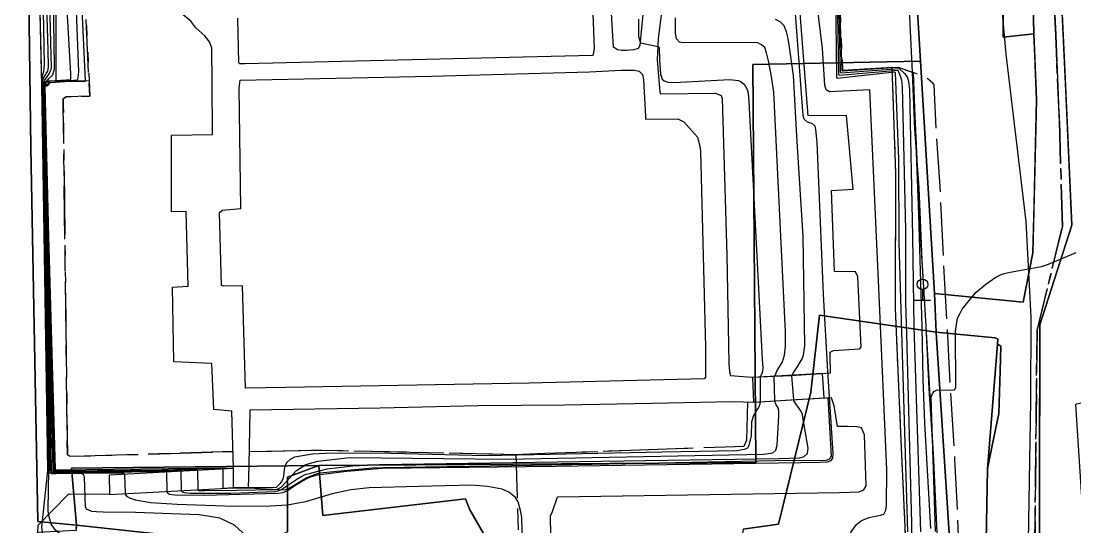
# Model space of a CAD drawing. Header units: feet. Extents: x 197796 to 199821, y 552499 to 555392.
# Drawn here: x 198957.3 to 199056.6, y 553155 to 553202.7 of the extents above; entities that cross this region are included whole.
import ezdxf

# ---------------------------------------------------------------- set-up
doc = ezdxf.new("R2010")
doc.units = ezdxf.units.FT
doc.header["$MEASUREMENT"] = 0
for name, pattern in [('ANYANG', [9, 5, -1, 2, -1]), ('ANYANG1', [11.5, 6, -1, 1, -1.5, 1, -1]), ('ANYANG2', [6, 5, -1]), ('JEON', [12, 4, -0.5, 1, -0.5, 4, -0.5, 1, -0.5])]:
    doc.linetypes.add(name, pattern=pattern)
for name, color, linetype in [('AAC003', 3, 'ANYANG'), ('AAC006', 7, 'ANYANG1'), ('AD002', 7, 'CONTINUOUS'), ('AD0022', 1, 'CONTINUOUS'), ('ADA085', 1, 'CONTINUOUS'), ('AE001', 1, 'ANYANG2'), ('AE150', 7, 'CONTINUOUS'), ('AEE001', 7, 'CONTINUOUS'), ('AZ080', 1, 'CONTINUOUS'), ('AZ0801', 7, 'CONTINUOUS'), ('CAA001', 7, 'CONTINUOUS'), ('CAA002', 30, 'CONTINUOUS'), ('EA0018', 7, 'JEON'), ('EA0118', 7, 'JEON'), ('wipco_image', 2, 'CONTINUOUS'), ('wipco_지적', 20, 'CONTINUOUS')]:
    doc.layers.add(name, color=color, linetype=linetype)
picture_1 = doc.add_image_def('image1.jpg', size_in_pixel=(8269, 5907))

# ---------------------------------------------------------------- blocks, each defined once
blk = doc.blocks.new('AEE001')
at = {"layer": 'AEE001', "color": 7}
for points in [[(0, 1), (0, 0)], [(-0.75, 0), (0.75, 0)]]:
    blk.add_lwpolyline(points, dxfattribs=at)
blk.add_circle((0, 1.5), 0.5, dxfattribs=at)

msp = doc.modelspace()

# ---------------------------------------------------------------- linework, layer by layer
at = {"layer": 'AAC003', "color": 255, "flags": 128}
for points in [[(198977.27, 553162.13), (198962.4, 553161.68), (198961.88, 553161.69), (198961.66, 553161.82), (198961.27, 553194.71), (198961.27, 553195.4), (198961.53, 553195.59), (198963.76, 553195.65), (198962.99, 553212.4), (198950.86, 553213.11), (198950.62, 553244.53)], [(199025.74, 553166.79), (199025.66, 553163.2), (199025.4, 553162.62), (199003.87, 553161.84), (198985.11, 553162.25), (198978.77, 553162.1)], [(199012.41, 553138.69), (199012.3, 553147.4), (199004.42, 553147.36), (199003.95, 553161.85)]]:
    msp.add_lwpolyline(points, dxfattribs=at)
at = {"layer": 'AAC006', "color": 255, "flags": 128}
for points in [[(198932.7, 553295.59), (198949.57, 553295.96), (198950.48, 553251.36), (198950.62, 553244.53), (198950.86, 553213.11), (198962.99, 553212.4), (198963.76, 553195.65), (198961.53, 553195.59), (198961.27, 553195.4), (198961.27, 553194.71), (198961.66, 553161.82), (198961.88, 553161.69), (198977.27, 553162.13)], [(199040.04, 553205.16), (199034.41, 553204.96), (199034.7, 553198.06), (199039.94, 553198.38), (199041.29, 553197.89)], [(199040.88, 553148.89), (199040.21, 553163.89), (199039.68, 553175.61), (199039.73, 553188.15), (199039.39, 553198.35)], [(199025.74, 553166.79), (199025.66, 553163.2), (199025.4, 553162.62), (199003.87, 553161.84), (198985.11, 553162.25), (198978.77, 553162.1)]]:
    msp.add_lwpolyline(points, dxfattribs=at)
at = {"layer": 'AD002', "color": 255}
msp.add_lwpolyline([(199056.35, 553020.67), (199056.81, 553051.4), (199057.52, 553065.22), (199058.11, 553074.11), (199058.36, 553081.72), (199057.57, 553091.43), (199056.23, 553104.14), (199053.89, 553117.28), (199053, 553126.37), (199051.98, 553138.63), (199052.44, 553166.89), (199052.48, 553174.81), (199052.01, 553183.84), (199050.11, 553199.61), (199049.16, 553210.54)], dxfattribs=at)
at = {"layer": 'AD0022', "color": 255}
msp.add_lwpolyline([(199043.65, 553153.8), (199043.3, 553161.32), (199042.88, 553168.08), (199042.57, 553173.97), (199042.22, 553180.19), (199041.91, 553187.01), (199041.53, 553192.52), (199041.29, 553197.89), (199040.9, 553206.4), (199040.3, 553216.05), (199039.98, 553222.03), (199039.67, 553227.07), (199039.39, 553232.09)], dxfattribs=at)
at = {"layer": 'ADA085', "color": 255, "flags": 128}
for points in [[(199010.62, 553218.42), (199011.29, 553200.1), (199011.18, 553199.48), (198978.39, 553198.69), (198978.13, 553198.69), (198977.92, 553198.69), (198977.82, 553198.77), (198977.72, 553202.98)], [(199042.47, 553138.68), (199042.22, 553143.76), (199041.93, 553148.65), (199041.01, 553148.86), (199039.79, 553149.07), (199035.59, 553149.19), (199035.37, 553153.84), (199035.51, 553154.58), (199036.02, 553155.26), (199036.48, 553155.65), (199037.2, 553155.93), (199037.8, 553156.03), (199038.29, 553156.13), (199038.58, 553156.24), (199038.78, 553156.61), (199038.85, 553157.04), (199038.89, 553160.41), (199038.16, 553176.85), (199037.26, 553196.24), (199033.49, 553196.05), (199033.15, 553196.25), (199033.02, 553196.69), (199032.82, 553200.13), (199031.56, 553210.45)], [(199016.37, 553207.88), (199015.78, 553202.39), (199015.59, 553200.43), (199015.44, 553200.14), (199015.05, 553200.01), (199014.34, 553199.94), (199013.89, 553199.95), (199013.5, 553200), (199013.11, 553200.26), (199012.86, 553204.53)], [(199018.14, 553207.48), (199017.34, 553201.08), (199017.24, 553199.06), (199017.47, 553196.02), (199017.56, 553195.86), (199022.74, 553195.91), (199023.25, 553195.7), (199023.37, 553195.41), (199023.8, 553180.64), (199023.99, 553170.45), (199024.04, 553169.66), (199024.16, 553169.31), (199026.13, 553169.14), (199029.81, 553169.3), (199032.24, 553169.47)], [(199032.24, 553169.47), (199033.57, 553169.57), (199033.53, 553171.16), (199033.55, 553171.51), (199033.84, 553171.66), (199036.32, 553171.82), (199036.47, 553171.99), (199036.13, 553178.6), (199035.92, 553179.07), (199033.96, 553179.11), (199033.67, 553186.75), (199035.69, 553186.88), (199035.08, 553193.82), (199031.47, 553193.79), (199030.45, 553206.71)], [(198932.69, 553205.69), (198944.34, 553205.9), (198957.94, 553206.17), (198958.98, 553206.18), (198959.22, 553196.65), (198959.8, 553160.11), (198965.64, 553160.19)], [(198977.31, 553158.71), (198977.31, 553160.54), (198977.16, 553165.95), (198975.45, 553166.1), (198975.26, 553170.44), (198971.67, 553170.6), (198971.57, 553177.63), (198973.04, 553177.74), (198972.85, 553184.76), (198971.47, 553184.75), (198971.47, 553191.97), (198975.32, 553192.03), (198975.29, 553196.93), (198975.26, 553200.16), (198975.06, 553200.77), (198974.62, 553201.32), (198973.77, 553202.09), (198973.29, 553202.71), (198972.37, 553203.47)], [(199007.28, 553150.39), (199007.19, 553156.12), (199007.35, 553156.4), (199007.85, 553157.88), (199034.43, 553158.27), (199036.27, 553158.33), (199036.72, 553158.54), (199036.92, 553158.89), (199036.78, 553163.7), (199036.5, 553164.37), (199036.05, 553164.48), (199035.17, 553164.5), (199034.23, 553164.49), (199033.92, 553166.46), (199033.65, 553167.21), (199029.83, 553166.97), (199026.4, 553166.77), (199024.33, 553166.83), (199016.72, 553166.68), (199008.49, 553166.5), (199000.38, 553166.44), (198991.14, 553166.22), (198978.85, 553166.03), (198978.75, 553160.83), (198978.69, 553158.72)], [(198965.62, 553158.12), (198961.85, 553158.08), (198961.74, 553158.08), (198958.87, 553155.15), (198958.77, 553153.21), (198958.62, 553138.69)]]:
    msp.add_lwpolyline(points, dxfattribs=at)
msp.add_lwpolyline([(199010.86, 553197.92), (199013.84, 553198.1), (199015.06, 553198.1), (199015.54, 553198), (199015.86, 553197.68), (199015.96, 553197.17), (199016.13, 553193.75), (199016.15, 553193.47), (199019.17, 553193.49), (199019.76, 553193.22), (199021.04, 553191.77), (199021.27, 553190.94), (199021.31, 553190.47), (199021.78, 553171.97), (199021.8, 553169.53), (199021.78, 553169.09), (199021.67, 553168.99), (199005.16, 553168.58), (198982.24, 553168.16), (198978.44, 553168.11), (198978.17, 553177.75), (198976.36, 553177.74), (198976.18, 553177.78), (198976, 553184.68), (198976.24, 553184.9), (198978.01, 553185.04), (198977.83, 553196.41), (198977.95, 553197.16), (198995.98, 553197.53)], close=True, dxfattribs=at)
at = {"layer": 'AE001', "color": 255, "flags": 128}
msp.add_lwpolyline([(199046.36, 553138.69), (199045.3, 553161.43), (199044.88, 553168.19), (199044.57, 553174.08), (199044.22, 553180.29), (199043.91, 553187.12), (199043.53, 553192.63), (199043.34, 553196.71), (199043.22, 553196.87), (199042.78, 553197.25), (199042.08, 553197.62), (199041.29, 553197.89)], dxfattribs=at)
at = {"layer": 'AE150', "color": 255, "flags": 128}
for points in [[(199026.22, 553169.11), (199026.3, 553166.8), (199032.96, 553167.19), (199032.8, 553169.5)], [(198977.31, 553158.71), (198977.31, 553160.54), (198965.6, 553159.9), (198965.62, 553158.08)]]:
    msp.add_lwpolyline(points, close=True, dxfattribs=at)
at = {"layer": 'AZ080', "color": 255, "flags": 128}
for points in [[(199040.88, 553148.89), (199040.21, 553163.89), (199039.68, 553175.61), (199039.74, 553188.38), (199039.39, 553198.35)], [(198978.69, 553158.72), (198982.12, 553158.53), (198982.48, 553158.64), (198984.21, 553159.7), (198985, 553159.99), (198985.44, 553160.12), (198990.39, 553160.6), (198991.38, 553160.63), (199003.47, 553160.82), (199011.11, 553160.96), (199028.34, 553161.28), (199033.18, 553161.32), (199033.45, 553161.41), (199033.56, 553161.53), (199033.65, 553161.7), (199033.35, 553167.19)]]:
    msp.add_lwpolyline(points, dxfattribs=at)
at = {"layer": 'AZ0801', "color": 255, "flags": 128}
for points in [[(198948.37, 553210.51), (198960.55, 553210.57), (198960.55, 553197.05)], [(199039.39, 553198.35), (199034.7, 553198.06)], [(199042.49, 553138.68), (199042.25, 553143.34), (199041.96, 553148.65), (199041.84, 553151.84), (199042.06, 553152.67), (199042.65, 553153.17), (199043.51, 553153.72), (199043.65, 553153.8), (199043.3, 553161.32), (199042.57, 553173.97), (199042.08, 553182.17), (199041.35, 553197.87)], [(198963.69, 553197.1), (198959.87, 553197.03), (198959.84, 553196.73), (198959.47, 553196.7), (198960.5, 553160.49), (198960.53, 553160.13), (198977.31, 553160.61)], [(198977.31, 553158.71), (198978.69, 553158.72)]]:
    msp.add_lwpolyline(points, dxfattribs=at)
at = {"layer": 'CAA001', "color": 255, "elevation": 40, "flags": 128}
msp.add_lwpolyline([(198960.29, 553206.57), (198960.4, 553198.58), (198960.4, 553198.19), (198960.36, 553197.97), (198960.28, 553197.74), (198960.21, 553197.6), (198959.87, 553197.28), (198959.69, 553197.06), (198959.57, 553196.97), (198959.49, 553196.9), (198959.46, 553196.86), (198959.44, 553196.81), (198959.43, 553196.71), (198959.43, 553196.43), (198960.27, 553160.46), (198960.28, 553160.3), (198960.3, 553160.25), (198960.35, 553160.21), (198960.4, 553160.18), (198960.47, 553160.16), (198960.6, 553160.15), (198961.21, 553160.16), (198971, 553160.27), (198971.04, 553158.37), (198971.07, 553158.29), (198971.27, 553158.13), (198971.79, 553158.07), (198974.53, 553158.04), (198981.49, 553158.2), (198981.96, 553158.29), (198982.36, 553158.43), (198983.09, 553158.95), (198984.03, 553159.5), (198984.67, 553159.8), (198985.23, 553159.94), (198987.98, 553160.29), (198991.32, 553160.57), (199007.65, 553160.77), (199030.73, 553161.11), (199032.59, 553161.13), (199033.29, 553161.16), (199033.63, 553161.28), (199033.8, 553161.5), (199033.81, 553161.95), (199033.31, 553169.7), (199032.92, 553176.93), (199032.32, 553191.3), (199032.19, 553192.5), (199032.13, 553192.8), (199031.97, 553192.97), (199031.75, 553193.08), (199031.4, 553193.19), (199031.09, 553193.48), (199030.98, 553193.81), (199030.16, 553205.14)], dxfattribs=at)
at = {"layer": 'CAA001', "color": 255, "elevation": 35}
msp.add_lwpolyline([(199043.46, 553154.59), (199043.06, 553167.26), (199043.17, 553167.61), (199043.38, 553167.82), (199043.62, 553167.96), (199044.99, 553167.92), (199045.27, 553167.96), (199045.37, 553168.17), (199045.34, 553173.49), (199045.55, 553174.71), (199045.76, 553175.13), (199045.97, 553175.57), (199046.91, 553176.73), (199047.31, 553177.15), (199048.2, 553177.92), (199049.16, 553178.58), (199049.66, 553178.82), (199049.94, 553178.91), (199050.5, 553179.06), (199052.43, 553179.39), (199053.44, 553179.59), (199054.11, 553179.81), (199056.72, 553180.91)], dxfattribs=at)
at = {"layer": 'CAA002', "color": 255, "flags": 128}
for points, elevation in [([(198961.28, 553209.29), (198961.95, 553197.74), (198961.95, 553197.23), (198961.91, 553197.16), (198961.78, 553197.15), (198961.54, 553197.14), (198960, 553197.06), (198959.88, 553197.05), (198959.84, 553197.04), (198959.79, 553197.01), (198959.76, 553196.98), (198959.69, 553196.9), (198959.63, 553196.85), (198959.57, 553196.82), (198959.53, 553196.79), (198959.5, 553196.76), (198959.48, 553196.72), (198959.46, 553196.68), (198959.46, 553196.24), (198960.33, 553160.59), (198960.35, 553160.37), (198960.36, 553160.32), (198960.4, 553160.28), (198960.45, 553160.26), (198960.54, 553160.24), (198960.67, 553160.23), (198960.88, 553160.22), (198961.62, 553160.24), (198972.34, 553160.36), (198972.39, 553158.44), (198972.48, 553158.34), (198972.66, 553158.29), (198973.25, 553158.21), (198974.14, 553158.2), (198977.07, 553158.2), (198981.27, 553158.37), (198981.78, 553158.54), (198983.28, 553159.53), (198983.66, 553159.76), (198984.07, 553159.96), (198984.55, 553160.11), (198986.13, 553160.51), (198988.56, 553160.8), (198991.07, 553160.93), (199028.73, 553161.48), (199030.67, 553161.54), (199031.1, 553161.66), (199031.4, 553161.96), (199031.46, 553162.45), (199030.96, 553165.36), (199030.92, 553165.64), (199030.78, 553165.96), (199030.3, 553166.65), (199030.12, 553166.92), (199030.12, 553167.05), (199029.94, 553169.27), (199030.01, 553169.46), (199030.17, 553169.71), (199030.49, 553170.19), (199030.71, 553170.55), (199030.89, 553170.87), (199031.01, 553171.21), (199031.1, 553171.67), (199031.15, 553172.11), (199031, 553182.41), (199030.39, 553191.88), (199030.08, 553197.6), (199029.71, 553200.25), (199029.59, 553201.07), (199029.43, 553201.71), (199029.19, 553202.26), (199028.84, 553202.65), (199028.39, 553202.87)], 41), ([(198962.27, 553209.38), (198962.7, 553197.98), (198962.67, 553197.66), (198962.65, 553197.39), (198962.61, 553197.2), (198962.54, 553197.15), (198961.95, 553197.1), (198961.18, 553197.08), (198959.94, 553197.02), (198959.91, 553196.99), (198959.87, 553196.75), (198959.86, 553196.73), (198959.83, 553196.7), (198959.72, 553196.69), (198959.55, 553196.68), (198959.53, 553196.67), (198959.51, 553196.65), (198959.51, 553196.45), (198959.52, 553195.89), (198960.39, 553160.69), (198960.4, 553160.47), (198960.42, 553160.38), (198960.44, 553160.35), (198960.47, 553160.34), (198960.54, 553160.32), (198960.64, 553160.31), (198960.85, 553160.31), (198961.32, 553160.32), (198973.91, 553160.46), (198973.95, 553158.53), (198974.04, 553158.48), (198974.56, 553158.45), (198977.61, 553158.49), (198981.24, 553158.56), (198981.42, 553158.59), (198981.81, 553158.79), (198983.24, 553160.35), (198984.11, 553160.92), (198985.24, 553161.24), (198988.28, 553161.57), (199003.05, 553161.41), (199027.27, 553161.9), (199028.12, 553162.02), (199028.42, 553162.27), (199028.54, 553162.75), (199028.71, 553165.49), (199028.71, 553165.85), (199028.66, 553166.18), (199028.41, 553166.61), (199028.38, 553166.69), (199028.34, 553166.83), (199028.32, 553166.94), (199028.25, 553169.16), (199028.34, 553169.32), (199028.52, 553169.7), (199029.04, 553170.6), (199029.24, 553171.21), (199029.34, 553172.07), (199029.34, 553173.41), (199028.22, 553196.03), (199028.02, 553197.49), (199027.73, 553198.97), (199027.54, 553199.74), (199027.38, 553200.24), (199027.07, 553200.48), (199026.72, 553200.66), (199026.07, 553200.7), (199019.68, 553200.68), (199019.33, 553200.73), (199019.06, 553201.04), (199018.95, 553201.57), (199018.96, 553203.01)], 42), ([(198978.52, 553154.17), (198977.41, 553155.21), (198976.02, 553155.86), (198974.08, 553156.16), (198968.07, 553156.4), (198965.02, 553156.41), (198964.36, 553156.44), (198963.96, 553156.49), (198963.46, 553156.72), (198963.36, 553156.91), (198963.26, 553159.74), (198963.18, 553159.94), (198963.06, 553160.04), (198962.96, 553160.06), (198960.58, 553160.04), (198960.38, 553160.04), (198960.22, 553160.05), (198960.15, 553160.06), (198960.1, 553160.09), (198960.08, 553160.11), (198960.05, 553160.17), (198960.04, 553160.34), (198959.91, 553168.6), (198959.33, 553196.77), (198959.35, 553197.08), (198959.38, 553197.22), (198959.4, 553197.33), (198959.49, 553197.51), (198959.58, 553197.66), (198959.66, 553197.77), (198959.8, 553198.01), (198959.85, 553198.14), (198959.88, 553198.44), (198959.85, 553199.98), (198959.63, 553207.39)], 38), ([(199015.46, 553202.89), (199015.46, 553201.28), (199015.65, 553200.67), (199017.32, 553200.32), (199017.41, 553200.24), (199017.45, 553199.06), (199017.55, 553197.7), (199017.7, 553197.25), (199017.9, 553197.09), (199018.25, 553196.96), (199018.85, 553196.94), (199024.05, 553197.22), (199024.91, 553197.13), (199025.15, 553196.98), (199025.43, 553196.76), (199025.7, 553196.27), (199025.8, 553195.91), (199025.86, 553195.14), (199027.13, 553170.82), (199027.19, 553170.03), (199027.15, 553169.7), (199027.1, 553169.48), (199027.01, 553169.27), (199026.94, 553169.2), (199026.95, 553166.83), (199026.9, 553166.6), (199026.79, 553166.3), (199026.63, 553166.07), (199026.31, 553165.52), (199026.12, 553164.95), (199026.08, 553163.63), (199025.88, 553162.7), (199025.74, 553162.47), (199025.44, 553162.33), (199024.75, 553162.2), (199017.7, 553162.08), (199001.06, 553161.74), (198990.91, 553161.98), (198985.94, 553161.94), (198984.74, 553161.9), (198983.06, 553161.6), (198982.66, 553161.4), (198982.34, 553161.12), (198982.14, 553160.75), (198982.09, 553160.43), (198982.02, 553159.81), (198981.95, 553159.52), (198981.84, 553159.31), (198981.66, 553159.09), (198981.54, 553158.96), (198981.32, 553158.75), (198977.31, 553158.71), (198976.34, 553158.66), (198976.33, 553158.67), (198976.33, 553160.56), (198976.31, 553160.58), (198960.85, 553160.38), (198960.62, 553160.38), (198960.54, 553160.4), (198960.48, 553160.45), (198960.45, 553160.56), (198960.43, 553161.33), (198960.38, 553162.99), (198959.57, 553196.51), (198959.57, 553196.56), (198959.58, 553196.58), (198959.6, 553196.6), (198959.65, 553196.62), (198959.72, 553196.63), (198959.76, 553196.64), (198959.81, 553196.65), (198959.84, 553196.67), (198959.88, 553196.7), (198959.92, 553196.74), (198959.95, 553196.82), (198959.96, 553196.9), (198959.99, 553196.92), (198960.02, 553196.93), (198960.09, 553196.93), (198961.41, 553197.03), (198963.33, 553197.06), (198963.36, 553197.1), (198962.93, 553206.58)], 43)]:
    msp.add_lwpolyline(points, dxfattribs=dict(at, elevation=elevation))
at = {"layer": 'CAA002', "color": 255}
for points, elevation in [([(199004.63, 553149.35), (199004.49, 553155.92), (199004.36, 553156.58), (199004.15, 553157.4), (199003.88, 553157.79), (199003.27, 553158.3), (199002.63, 553158.58), (199001.23, 553158.84), (198999.73, 553158.97), (198994.77, 553158.84), (198990.09, 553158.71), (198988.35, 553158.53), (198986.62, 553158.14), (198984.09, 553157.39), (198982.41, 553157.09), (198980.77, 553157), (198977.36, 553156.96), (198972, 553157.15), (198969.49, 553157.3), (198968.06, 553157.54), (198967.53, 553157.74), (198967.31, 553157.88), (198967.16, 553158.06), (198967.12, 553158.23), (198967.07, 553159.95), (198967, 553160.04), (198966.91, 553160.09), (198966.82, 553160.1), (198963.11, 553160.1), (198960.67, 553160.09), (198960.54, 553160.09), (198960.37, 553160.09), (198960.29, 553160.11), (198960.24, 553160.12), (198960.21, 553160.15), (198960.2, 553160.18), (198960.18, 553160.23), (198960.17, 553160.35), (198960.02, 553168.59), (198959.38, 553196.77), (198959.39, 553196.89), (198959.43, 553196.98), (198959.51, 553197.11), (198959.82, 553197.56), (198959.96, 553197.82), (198960.06, 553198.04), (198960.11, 553198.14), (198960.15, 553198.32), (198960.1, 553200.71), (198959.91, 553208.25)], 39), ([(198966.356, 553147.368), (198963.95, 553148.25), (198963.19, 553148.6), (198962.63, 553148.94), (198962.14, 553149.28), (198960.8, 553150.91), (198959.79, 553152.81), (198959.38, 553154.06), (198959.23, 553155.02), (198959.82, 553160.36), (198959.69, 553168.6), (198959.23, 553196.77), (198959.23, 553197), (198959.04, 553206.44)], 36), ([(198972.242, 553150.674), (198972.01, 553151.53), (198971.59, 553151.88), (198970.9, 553152.14), (198966.06, 553152.44), (198964.02, 553152.76), (198962.94, 553153.04), (198961.83, 553153.66), (198960.54, 553154.71), (198960.12, 553155.28), (198959.87, 553156.23), (198959.83, 553156.63), (198959.92, 553160.35), (198959.79, 553168.6), (198959.28, 553196.77), (198959.29, 553197.31), (198959.32, 553197.53), (198959.35, 553197.69), (198959.42, 553197.98), (198959.48, 553198.27), (198959.51, 553198.67), (198959.33, 553207.02)], 37), ([(199034.03, 553205.41), (199034.12, 553197.4), (199034.14, 553197.36), (199034.2, 553197.35), (199039.61, 553197.92), (199039.65, 553197.87), (199039.98, 553189.66), (199040.02, 553181.82), (199040.84, 553154.57)], 39), ([(199034.19, 553205.22), (199034.33, 553197.71), (199034.35, 553197.65), (199034.41, 553197.63), (199039.9, 553198.09), (199040.02, 553197.86), (199040.18, 553197.46), (199040.27, 553197.15), (199040.31, 553196.53), (199040.63, 553183.01), (199040.64, 553176.15), (199040.74, 553173.18), (199041.2, 553155.38), (199041.21, 553152.29)], 38), ([(199034.32, 553205.07), (199034.49, 553197.92), (199034.52, 553197.86), (199034.58, 553197.85), (199040.07, 553198.24), (199040.11, 553198.2), (199040.53, 553197.79), (199040.78, 553197.46), (199040.92, 553197.07), (199041.01, 553196.25), (199041.29, 553182.42), (199041.42, 553173.9), (199042.05, 553154.57)], 37), ([(199034.4, 553204.95), (199034.65, 553198.09), (199034.67, 553198.04), (199034.72, 553198.03), (199039.94, 553198.38), (199041.35, 553197.87), (199041.85, 553184.46), (199042.19, 553173.9), (199042.27, 553168.96), (199042.44, 553164.82), (199042.99, 553154.88)], 36)]:
    msp.add_lwpolyline(points, dxfattribs=dict(at, elevation=elevation))
at = {"layer": 'EA0018', "color": 255}
msp.add_lwpolyline([(199051.64, 553383.2), (199053.57, 553371.68), (199053.96, 553358.09), (199054.39, 553327.29), (199055.02, 553305.29), (199053.61, 553287.69), (199052.52, 553274.38), (199050.29, 553270.98), (199049.75, 553261.08), (199048.87, 553247.32), (199053.4, 553220.41), (199054.14, 553215.92), (199054.79, 553201.4), (199054.89, 553198.92), (199055.14, 553193.27), (199055.42, 553183.34), (199053.03, 553173.56), (199052.52, 553122.82)], dxfattribs=at)
at = {"layer": 'EA0118', "color": 255}
msp.add_lwpolyline([(198827.27, 553061.1), (198850.97, 553077.7), (198868.5, 553085.79), (198886.29, 553093.42), (198906.77, 553102.06), (198910.52, 553103.58), (198919.74, 553107.01), (198921.92, 553108.12), (198930.54, 553111.1), (198958.38, 553114.4), (198958.6, 553114.43), (198961.15, 553114.73), (198978.42, 553116.6), (198989.4, 553118.23), (198994.02, 553118.99), (199009.43, 553121.24), (199039.25, 553122.3), (199052.52, 553122.82), (199053.03, 553173.56), (199055.42, 553183.34), (199055.14, 553193.27), (199054.89, 553198.92), (199054.79, 553201.4), (199054.14, 553215.92)], dxfattribs=at)
at = {"layer": 'wipco_지적', "color": 20}
for points in [[(199040.507, 553222.721), (199041.475, 553218.932), (199041.461, 553216.305), (199043.6, 553217.389), (199049.895, 553218.417), (199052.482, 553212.803), (199047.494, 553210.706), (199048.49, 553209.643), (199049.911, 553209.624), (199049.847, 553201.217), (199052.722, 553201.509), (199052.989, 553195.303), (199052.642, 553180.88), (199051.719, 553176.215), (199043.381, 553177.051), (199042.056, 553198.941), (199041.456, 553208.862), (199041.415, 553208.907), (199040.507, 553222.721)], [(199052.722, 553201.509), (199049.847, 553201.217), (199049.911, 553209.624), (199048.49, 553209.643), (199047.494, 553210.706), (199052.482, 553212.803), (199052.722, 553201.509)], [(198985.359, 553160.817), (199026.539, 553161.102), (199026.263, 553198.639), (199042.056, 553198.941), (199043.381, 553177.051), (199043.519, 553173.407), (199032.538, 553174.995), (199031.717, 553167.73), (199028.672, 553155.291), (199025.343, 553154.834), (199025.031, 553152.825), (199024.998, 553150.808), (199019.773, 553151.23), (199007.932, 553153.054), (199006.663, 553152.928), (199002.165, 553152.186), (198999.57, 553156.657), (198999.159, 553157.671), (198985.718, 553156.111), (198985.359, 553160.817)], [(199043.519, 553173.407), (199049.083, 553172.856), (199049.343, 553172.74), (199049.315, 553172.274), (199048.349, 553160.496), (199047.938, 553136.703), (199047.913, 553135.273), (199046.015, 553135.377), (199045.322, 553146.417), (199045.247, 553146.675), (199043.518, 553173.333), (199043.519, 553173.407)], [(199049.315, 553172.274), (199049.623, 553172.082), (199049.553, 553169.756), (199049.431, 553165.724), (199048.739, 553162.381), (199048.349, 553160.496), (199049.315, 553172.274)], [(198962.505, 553155.211), (198962.056, 553160.58), (198985.359, 553160.817), (198982.385, 553159.71), (198982.408, 553154.568), (198981.168, 553153.944), (198973.245, 553154.04), (198962.505, 553155.211)]]:
    msp.add_lwpolyline(points, close=True, dxfattribs=at)
for points in [[(199054.74, 553217.662), (199055.584, 553199.362), (199056.316, 553183.467), (199053.301, 553174.091), (199053.194, 553122.778)], [(199058.399, 553204.023), (199059.492, 553198.255), (199059.492, 553198.255), (199062.587, 553182.626), (199061.015, 553167.563), (199060.429, 553167.428), (199056.656, 553166.558), (199058.514, 553137.884), (199059.028, 553126.398), (199059.106, 553121.338), (199061.067, 553107.777), (199061.368, 553105.756), (199056.191, 553105.756), (199056.173, 553105.931), (199053.194, 553122.778), (199053.215, 553132.698), (199053.301, 553174.091), (199056.316, 553183.467), (199055.732, 553196.134), (199054.74, 553217.662)], [(199047.938, 553136.703), (199048.349, 553160.496), (199048.739, 553162.381), (199049.431, 553165.724), (199049.553, 553169.756), (199049.623, 553172.082), (199049.315, 553172.274), (199049.343, 553172.74), (199049.083, 553172.856), (199043.519, 553173.407), (199043.381, 553177.051), (199051.719, 553176.215), (199052.642, 553180.88), (199052.751, 553185.423), (199052.786, 553186.876), (199052.989, 553195.303), (199052.849, 553198.56), (199052.842, 553198.729), (199052.722, 553201.509), (199052.482, 553212.803)], [(198957.96, 553209.539), (198958.217, 553190.775), (198958.853, 553155.527), (198962.505, 553155.211), (198962.475, 553154.681), (198958.814, 553154.492), (198959.543, 553114.755), (198931.102, 553111.054), (198925.34, 553109.718), (198920.589, 553107.54), (198918.289, 553126.622), (198919.798, 553127.855), (198920.946, 553138.306), (198920.802, 553153.819), (198922.018, 553166.746), (198925.377, 553183.398), (198928.988, 553183.105), (198944.3, 553208.16)], [(199041.456, 553208.862), (199042.056, 553198.941), (199026.263, 553198.639), (199026.539, 553161.102), (198985.359, 553160.817), (198985.359, 553160.817), (198962.056, 553160.58), (198962.505, 553155.211), (198958.853, 553155.527), (198958.217, 553190.775), (198957.96, 553209.539)], [(199025.343, 553154.834), (199028.672, 553155.291), (199031.717, 553167.73), (199032.538, 553174.995), (199043.519, 553173.407), (199043.518, 553173.333), (199043.518, 553173.333), (199045.247, 553146.675)], [(198982.408, 553154.568), (198982.385, 553159.71), (198985.359, 553160.817), (198985.718, 553156.111), (198999.159, 553157.671), (198999.57, 553156.657), (199002.165, 553152.186)], [(198962.485, 553154.85), (198962.505, 553155.211), (198973.245, 553154.04)]]:
    msp.add_lwpolyline(points, dxfattribs=at)

# ---------------------------------------------------------------- block references
at = {"layer": 'AEE001', "color": 255}
msp.add_blockref('AEE001', (199042.24, 553176.4), dxfattribs=at)

# ---------------------------------------------------------------- pictures from other files: only their frames are drawn
at = {"layer": 'wipco_image'}
image = msp.add_image(picture_1, insert=(198928.545, 553018.658), size_in_units=(698.973, 499.315), rotation=5.998683, dxfattribs=at)
image.dxf.flags = 7

doc.saveas('drawing.dxf')
